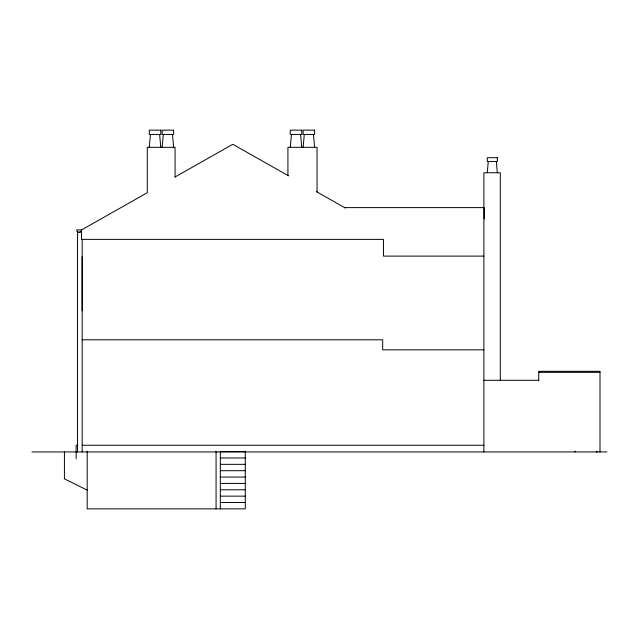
<?xml version="1.0" encoding="UTF-8"?>
<svg xmlns="http://www.w3.org/2000/svg" width="639" height="639" viewBox="0 0 639 639"><rect width="100%" height="100%" fill="white"/><g stroke="black" fill="none" stroke-linecap="round" stroke-linejoin="round"><path stroke-width="0.96" d="M149.294 147.313L150.445 134.43M162.162 147.313L163.304 134.43M290.274 147.313L291.424 134.43M303.142 147.313L304.284 134.43M487.277 172.754L488.284 161.459M80.897 231.534L79.052 232.396L77.551 231.853L77.551 451.949M174.862 177.107L232.812 144.302L288.556 175.853M344.669 207.619L484.226 207.619L484.226 218.897M483.891 256.111L383.456 256.111L383.456 239.369L81.496 239.369L81.496 229.96L147.282 192.722L147.282 147.313L175.062 147.313L175.062 176.987M82.167 256.79L82.167 310.786M82.167 339.804L382.689 339.804L382.689 349.845L483.891 349.845M538.733 372.345L599.997 372.345M483.891 380.309L538.733 380.309M77.862 445.255L76.137 445.255L76.137 458.642M82.167 445.255L483.891 445.255M220.327 451.613L245.296 451.613M596.195 451.845L596.818 451.845M31.95 451.949L607.05 451.949M220.327 457.979L245.296 457.979M220.327 464.337L245.296 464.337M220.327 470.695L245.296 470.695M220.327 477.061L245.296 477.061M220.327 483.419L245.296 483.419M220.327 489.778L245.296 489.778M220.327 496.144L245.296 496.144M220.327 502.502L245.296 502.502M87.184 490.113L64.419 478.843L64.419 451.949M316.289 191.556L345.348 208.01M496.335 161.459L497.342 172.754M313.469 134.43L314.612 147.313M300.602 134.43L301.752 147.313M172.49 134.43L173.632 147.313M159.622 134.43L160.772 147.313M599.997 451.949L599.997 371.315L538.733 371.315L538.733 380.892M596.818 451.102L596.818 451.949M575.02 451.102L575.02 451.949M500.289 380.157L500.289 172.754L483.891 172.754L483.891 451.949M317.048 191.988L317.048 147.313L287.925 147.313L287.925 175.501M245.296 451.222L245.296 508.86L87.184 508.86L87.184 451.222M220.327 451.27L220.327 508.86M216.07 451.222L216.07 508.86M82.167 239.369L82.167 451.949M160.78 130.14L149.286 130.14L149.286 134.43L160.78 134.43L160.78 130.14M173.64 130.14L162.154 130.14L162.154 134.43L173.64 134.43L173.64 130.14M301.76 130.14L290.274 130.14L290.274 134.43L301.76 134.43L301.76 130.14M314.62 130.14L303.134 130.14L303.134 134.43L314.62 134.43L314.62 130.14M497.342 157.689L487.269 157.689L487.269 161.459L497.342 161.459L497.342 157.689M81.496 229.96L76.616 229.96A2.444 2.444 0 0 0 79.052 232.396A2.444 2.444 0 0 0 81.496 229.96"/></g></svg>
